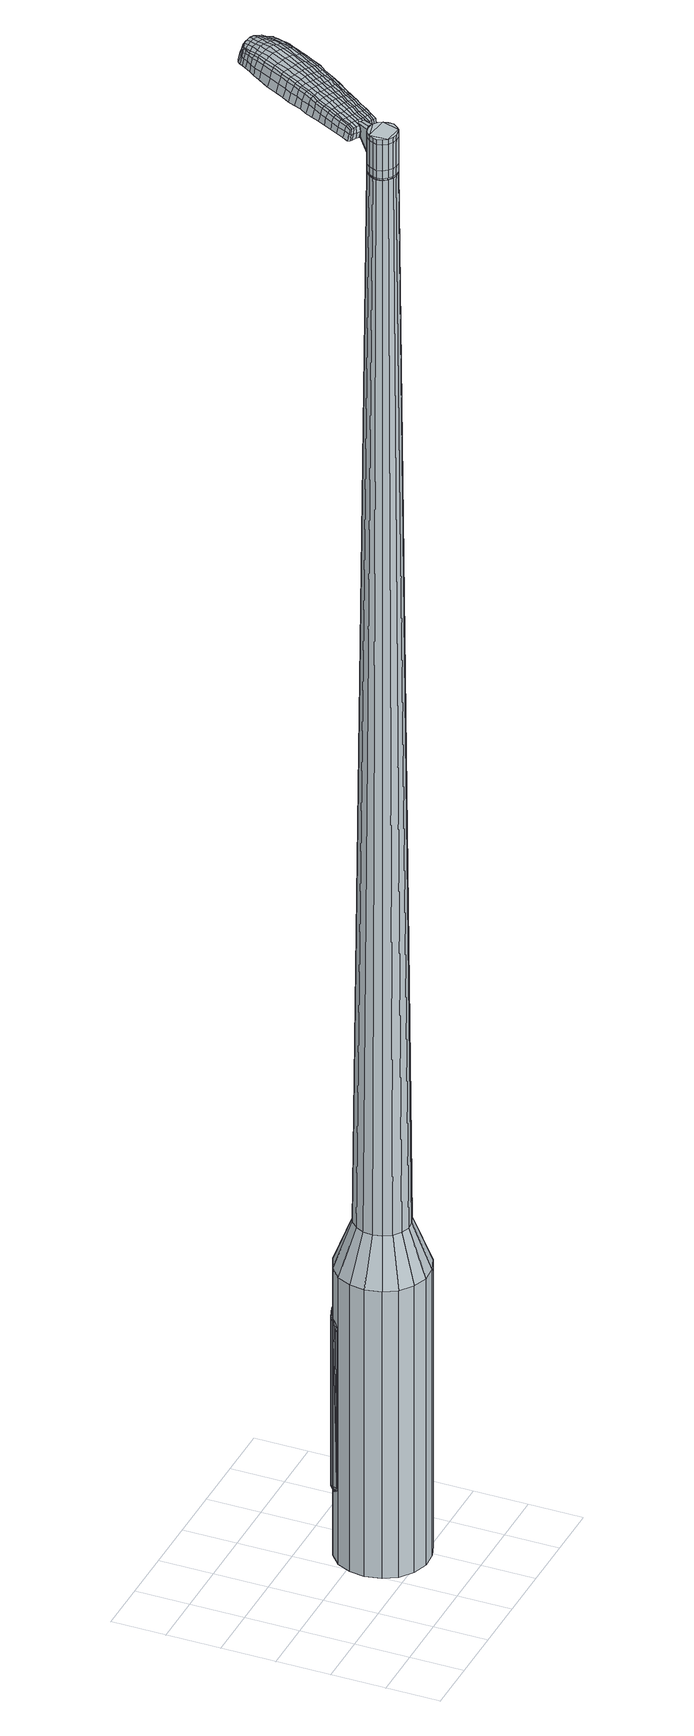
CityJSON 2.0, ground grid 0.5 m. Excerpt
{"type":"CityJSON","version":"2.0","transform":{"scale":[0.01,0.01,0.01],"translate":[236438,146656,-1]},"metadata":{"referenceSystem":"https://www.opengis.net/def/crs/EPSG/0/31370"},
"CityObjects":{
"object1":{"type":"GenericCityObject","attributes":{"cluster":499,"mean_distance_to_centroid":0.256,"new_centroid_x":236439.4,"new_centroid_y":146656.82,"mean_distance_to_camera":8.1,"H1":0.102,"H2":-6.66,"Z_final":111.94,"cluster2":-1,"proj_x":236445.22,"proj_y":146659.9,"id_line":33905,"bearing_l":152.08,"distance":6.59,"orientation":"right","G_obj":62.08},"geometry":[{"type":"MultiSurface","lod":"2","boundaries":[[[0,1,2,3]],[[1,4,5,2]],[[4,6,7,5]],[[6,8,9,7]],[[8,10,11,9]],[[10,12,13,11]],[[12,14,15,13]],[[14,16,17,15]],[[16,18,19,17]],[[18,20,21,19]],[[20,22,23,21]],[[22,24,25,23]],[[24,26,27,25]],[[26,28,29,27]],[[28,30,31,29]],[[30,32,33,31]],[[32,34,35,33]],[[34,0,3,35]],[[36,37,38,39]],[[38,40,41,42]],[[41,43,42]],[[42,44,45,46]],[[45,47,46]],[[46,48,49,50]],[[49,51,50]],[[42,46,50,38]],[[50,52,39,38]],[[53,36,39]],[[2,5,7,35]],[[7,9,11,15]],[[11,13,15]],[[15,17,19,23]],[[19,21,23]],[[23,25,27,31]],[[27,29,31]],[[15,23,31,7]],[[31,33,35,7]],[[3,2,35]],[[1,0,54,55]],[[0,34,56,54]],[[34,32,57,56]],[[32,30,58,57]],[[30,28,59,58]],[[28,26,60,59]],[[26,24,61,60]],[[24,22,62,61]],[[22,20,63,62]],[[20,18,64,63]],[[18,16,65,64]],[[16,14,66,65]],[[14,12,67,66]],[[12,10,68,67]],[[10,8,69,68]],[[8,6,70,69]],[[6,4,71,70]],[[4,1,55,71]],[[55,54,72,73]],[[54,56,74,72]],[[56,57,75,74]],[[57,58,76,75]],[[58,59,77,76]],[[59,60,78,77]],[[60,61,79,78]],[[61,62,80,79]],[[62,63,81,80]],[[63,64,82,81]],[[64,65,83,82]],[[65,66,84,83]],[[66,67,85,84]],[[67,68,86,85]],[[68,69,87,86]],[[69,70,88,87]],[[70,71,89,88]],[[71,55,73,89]],[[72,90,91,92]],[[93,94,90,72]],[[75,95,94,93]],[[96,97,95,75]],[[98,99,97,96]],[[100,101,99,98]],[[102,103,101,100]],[[104,105,103,102]],[[106,107,105,104]],[[108,109,107,106]],[[83,110,109,108]],[[111,112,110,83]],[[85,113,112,111]],[[86,114,113,85]],[[115,116,114,86]],[[88,117,116,115]],[[89,118,117,88]],[[92,91,118,89]],[[119,120,121,122]],[[123,119,122,124]],[[125,123,124,126]],[[127,125,126,128]],[[129,127,128,130]],[[131,129,130,132]],[[133,131,132,134]],[[135,133,134,136]],[[137,135,136,138]],[[139,137,138,140]],[[141,139,140,142]],[[143,141,142,144]],[[145,143,144,146]],[[147,145,146,148]],[[149,147,148,150]],[[151,149,150,152]],[[73,72,92]],[[74,93,72]],[[74,75,93]],[[76,96,75]],[[76,77,98,96]],[[77,78,100,98]],[[78,79,102,100]],[[79,80,104,102]],[[80,81,106,104]],[[81,82,108,106]],[[82,83,108]],[[84,111,83]],[[84,85,111]],[[87,115,86]],[[87,88,115]],[[73,92,89]],[[153,91,90]],[[153,118,91]],[[154,116,117]],[[154,114,116]],[[155,112,113]],[[155,110,112]],[[156,109,110]],[[156,157,107,109]],[[157,158,105,107]],[[158,159,103,105]],[[159,160,101,103]],[[160,161,99,101]],[[161,162,97,99]],[[162,95,97]],[[163,94,95]],[[163,90,94]],[[39,52,151,164]],[[153,90,165,152]],[[53,39,164,120]],[[90,163,121,165]],[[36,53,120,119]],[[163,95,122,121]],[[37,36,119,123]],[[95,162,124,122]],[[38,37,123,125]],[[162,161,126,124]],[[40,38,125,127]],[[161,160,128,126]],[[41,40,127,129]],[[160,159,130,128]],[[43,41,129,131]],[[159,158,132,130]],[[42,43,131,133]],[[158,157,134,132]],[[44,42,133,135]],[[157,156,136,134]],[[45,44,135,137]],[[156,110,138,136]],[[47,45,137,139]],[[110,155,140,138]],[[46,47,139,141]],[[155,113,142,140]],[[48,46,141,143]],[[113,114,144,142]],[[49,48,143,145]],[[114,154,146,144]],[[51,49,145,147]],[[154,117,148,146]],[[50,51,147,149]],[[117,118,150,148]],[[52,50,149,151]],[[118,153,152,150]],[[151,152,166,167]],[[152,165,168,166]],[[165,121,169,168]],[[121,120,170,169]],[[120,164,171,170]],[[164,151,167,171]],[[172,173,174,175]],[[176,172,175,177]],[[172,176,178,179]],[[173,172,179,180]],[[181,182,183,184]],[[185,181,184,186]],[[181,185,187,188]],[[182,181,188,189]],[[190,191,192,193]],[[194,190,193,195]],[[190,194,196,197]],[[191,190,197,198]],[[199,200,201,202]],[[203,199,202,204]],[[199,203,205,206]],[[200,199,206,207]],[[208,209,210,211]],[[212,208,211,213]],[[208,212,214,215]],[[209,208,215,216]],[[217,218,219,220]],[[221,217,220,222]],[[217,221,223,224]],[[218,217,224,225]],[[226,227,228,229]],[[218,226,229,219]],[[226,218,225,230]],[[227,226,230,231]],[[232,233,234,235]],[[227,232,235,228]],[[232,227,231,236]],[[233,232,236,237]],[[238,176,177,239]],[[233,238,239,234]],[[238,233,237,240]],[[176,238,240,178]],[[241,242,243,244]],[[245,241,244,246]],[[241,245,247,248]],[[242,241,248,249]],[[250,251,252,253]],[[242,250,253,243]],[[250,242,249,254]],[[251,250,254,255]],[[256,257,258,259]],[[251,256,259,252]],[[256,251,255,260]],[[257,256,260,261]],[[262,263,264,265]],[[257,262,265,258]],[[262,257,261,266]],[[263,262,266,267]],[[268,173,180,269]],[[263,268,269,264]],[[268,263,267,270]],[[173,268,270,174]],[[271,272,273,274]],[[275,271,274,276]],[[271,275,277,278]],[[272,271,278,279]],[[280,281,282,283]],[[272,280,283,273]],[[280,272,279,284]],[[281,280,284,285]],[[286,287,288,289]],[[281,286,289,282]],[[286,281,285,290]],[[287,286,290,291]],[[292,185,186,293]],[[287,292,293,288]],[[292,287,291,294]],[[185,292,294,187]],[[295,296,297,298]],[[299,295,298,300]],[[295,299,301,302]],[[296,295,302,303]],[[304,305,306,307]],[[296,304,307,297]],[[304,296,303,308]],[[305,304,308,309]],[[310,311,312,313]],[[305,310,313,306]],[[310,305,309,314]],[[311,310,314,315]],[[316,317,318,319]],[[311,316,319,312]],[[316,311,315,320]],[[317,316,320,321]],[[322,182,189,323]],[[317,322,323,318]],[[322,317,321,324]],[[182,322,324,183]],[[325,211,210,326]],[[327,325,326,328]],[[325,327,329,330]],[[211,325,330,213]],[[331,327,328,332]],[[333,331,332,334]],[[331,333,335,336]],[[327,331,336,329]],[[337,333,334,338]],[[339,337,338,340]],[[337,339,341,342]],[[333,337,342,335]],[[343,339,340,344]],[[345,343,344,346]],[[343,345,347,348]],[[339,343,348,341]],[[349,345,346,350]],[[200,349,350,201]],[[349,200,207,351]],[[345,349,351,347]],[[352,353,198,197]],[[354,352,197,196]],[[352,354,355,356]],[[353,352,356,357]],[[358,359,357,356]],[[360,358,356,355]],[[358,360,361,362]],[[359,358,362,363]],[[364,365,363,362]],[[366,364,362,361]],[[364,366,367,368]],[[365,364,368,369]],[[370,371,369,368]],[[372,370,368,367]],[[370,372,205,203]],[[371,370,203,204]],[[373,374,375,376]],[[275,373,376,277]],[[373,275,276,377]],[[374,373,377,378]],[[379,194,195,380]],[[374,379,380,375]],[[379,374,378,381]],[[194,379,381,196]],[[382,383,384,385]],[[221,382,385,223]],[[382,221,222,386]],[[383,382,386,387]],[[388,389,390,391]],[[383,388,391,384]],[[388,383,387,392]],[[389,388,392,393]],[[394,191,198,395]],[[389,394,395,390]],[[394,389,393,396]],[[191,394,396,192]],[[397,398,399,400]],[[179,397,400,180]],[[397,179,178,401]],[[398,397,401,402]],[[403,404,405,406]],[[398,403,406,399]],[[403,398,402,407]],[[404,403,407,408]],[[409,202,201,410]],[[404,409,410,405]],[[409,404,408,411]],[[202,409,411,204]],[[412,413,414,415]],[[184,412,415,186]],[[412,184,183,416]],[[413,412,416,417]],[[418,206,205,419]],[[413,418,419,414]],[[418,413,417,420]],[[206,418,420,207]],[[421,422,423,424]],[[299,421,424,301]],[[421,299,300,425]],[[422,421,425,426]],[[427,212,213,428]],[[422,427,428,423]],[[427,422,426,429]],[[212,427,429,214]],[[430,431,432,433]],[[245,430,433,247]],[[430,245,246,434]],[[431,430,434,435]],[[436,437,438,439]],[[431,436,439,432]],[[436,431,435,440]],[[437,436,440,441]],[[442,209,216,443]],[[437,442,443,438]],[[442,437,441,444]],[[209,442,444,210]],[[445,446,435,434]],[[244,445,434,246]],[[445,244,243,447]],[[446,445,447,448]],[[449,450,441,440]],[[446,449,440,435]],[[449,446,448,451]],[[450,449,451,452]],[[453,326,210,444]],[[450,453,444,441]],[[453,450,452,454]],[[326,453,454,328]],[[455,456,457,458]],[[302,455,458,303]],[[455,302,301,424]],[[456,455,424,423]],[[459,330,329,460]],[[456,459,460,457]],[[459,456,423,428]],[[330,459,428,213]],[[461,462,448,447]],[[253,461,447,243]],[[461,253,252,463]],[[462,461,463,464]],[[465,466,452,451]],[[462,465,451,448]],[[465,462,464,467]],[[466,465,467,468]],[[469,332,328,454]],[[466,469,454,452]],[[469,466,468,470]],[[332,469,470,334]],[[471,472,473,474]],[[308,471,474,309]],[[471,308,303,458]],[[472,471,458,457]],[[475,336,335,476]],[[472,475,476,473]],[[475,472,457,460]],[[336,475,460,329]],[[477,478,464,463]],[[259,477,463,252]],[[477,259,258,479]],[[478,477,479,480]],[[481,482,468,467]],[[478,481,467,464]],[[481,478,480,483]],[[482,481,483,484]],[[485,338,334,470]],[[482,485,470,468]],[[485,482,484,486]],[[338,485,486,340]],[[487,488,489,490]],[[314,487,490,315]],[[487,314,309,474]],[[488,487,474,473]],[[491,342,341,492]],[[488,491,492,489]],[[491,488,473,476]],[[342,491,476,335]],[[493,494,480,479]],[[265,493,479,258]],[[493,265,264,495]],[[494,493,495,496]],[[497,498,484,483]],[[494,497,483,480]],[[497,494,496,499]],[[498,497,499,500]],[[501,344,340,486]],[[498,501,486,484]],[[501,498,500,502]],[[344,501,502,346]],[[503,504,505,506]],[[320,503,506,321]],[[503,320,315,490]],[[504,503,490,489]],[[507,348,347,508]],[[504,507,508,505]],[[507,504,489,492]],[[348,507,492,341]],[[509,510,496,495]],[[269,509,495,264]],[[509,269,180,400]],[[510,509,400,399]],[[511,512,500,499]],[[510,511,499,496]],[[511,510,399,406]],[[512,511,406,405]],[[513,350,346,502]],[[512,513,502,500]],[[513,512,405,410]],[[350,513,410,201]],[[514,515,417,416]],[[324,514,416,183]],[[514,324,321,506]],[[515,514,506,505]],[[516,351,207,420]],[[515,516,420,417]],[[516,515,505,508]],[[351,516,508,347]],[[517,518,378,377]],[[274,517,377,276]],[[517,274,273,519]],[[518,517,519,520]],[[521,354,196,381]],[[518,521,381,378]],[[521,518,520,522]],[[354,521,522,355]],[[523,524,525,526]],[[224,523,526,225]],[[523,224,223,385]],[[524,523,385,384]],[[527,528,529,530]],[[524,527,530,525]],[[527,524,384,391]],[[528,527,391,390]],[[531,353,357,532]],[[528,531,532,529]],[[531,528,390,395]],[[353,531,395,198]],[[533,534,520,519]],[[283,533,519,273]],[[533,283,282,535]],[[534,533,535,536]],[[537,360,355,522]],[[534,537,522,520]],[[537,534,536,538]],[[360,537,538,361]],[[539,540,541,542]],[[230,539,542,231]],[[539,230,225,526]],[[540,539,526,525]],[[543,544,545,546]],[[540,543,546,541]],[[543,540,525,530]],[[544,543,530,529]],[[547,359,363,548]],[[544,547,548,545]],[[547,544,529,532]],[[359,547,532,357]],[[549,550,536,535]],[[289,549,535,282]],[[549,289,288,551]],[[550,549,551,552]],[[553,366,361,538]],[[550,553,538,536]],[[553,550,552,554]],[[366,553,554,367]],[[555,556,557,558]],[[236,555,558,237]],[[555,236,231,542]],[[556,555,542,541]],[[559,560,561,562]],[[556,559,562,557]],[[559,556,541,546]],[[560,559,546,545]],[[563,365,369,564]],[[560,563,564,561]],[[563,560,545,548]],[[365,563,548,363]],[[565,566,552,551]],[[293,565,551,288]],[[565,293,186,415]],[[566,565,415,414]],[[567,372,367,554]],[[566,567,554,552]],[[567,566,414,419]],[[372,567,419,205]],[[568,569,402,401]],[[240,568,401,178]],[[568,240,237,558]],[[569,568,558,557]],[[570,571,408,407]],[[569,570,407,402]],[[570,569,557,562]],[[571,570,562,561]],[[572,371,204,411]],[[571,572,411,408]],[[572,571,561,564]],[[371,572,564,369]],[[573,574,575,576]],[[576,575,577,578]],[[579,577,575,580]],[[580,575,574,581]],[[582,583,584,585]],[[585,584,586,587]],[[588,586,584,589]],[[589,584,583,590]],[[591,592,593,594]],[[594,593,595,596]],[[597,595,593,598]],[[598,593,592,599]],[[600,601,602,603]],[[603,602,604,605]],[[606,604,602,607]],[[607,602,601,608]],[[609,610,611,612]],[[612,611,613,614]],[[615,613,611,616]],[[616,611,610,617]],[[618,619,620,621]],[[621,620,622,623]],[[624,622,620,625]],[[625,620,619,626]],[[627,628,629,630]],[[630,629,619,618]],[[626,619,629,631]],[[631,629,628,632]],[[633,634,635,636]],[[636,635,628,627]],[[632,628,635,637]],[[637,635,634,638]],[[578,577,639,640]],[[640,639,634,633]],[[638,634,639,641]],[[641,639,577,579]],[[642,643,644,645]],[[645,644,646,647]],[[648,646,644,649]],[[649,644,643,650]],[[651,652,653,654]],[[654,653,643,642]],[[650,643,653,655]],[[655,653,652,656]],[[657,658,659,660]],[[660,659,652,651]],[[656,652,659,661]],[[661,659,658,662]],[[663,664,665,666]],[[666,665,658,657]],[[662,658,665,667]],[[667,665,664,668]],[[581,574,669,670]],[[670,669,664,663]],[[668,664,669,671]],[[671,669,574,573]],[[672,673,674,675]],[[675,674,676,677]],[[678,676,674,679]],[[679,674,673,680]],[[681,682,683,684]],[[684,683,673,672]],[[680,673,683,685]],[[685,683,682,686]],[[687,688,689,690]],[[690,689,682,681]],[[686,682,689,691]],[[691,689,688,692]],[[587,586,693,694]],[[694,693,688,687]],[[692,688,693,695]],[[695,693,586,588]],[[696,697,698,699]],[[699,698,700,701]],[[702,700,698,703]],[[703,698,697,704]],[[705,706,707,708]],[[708,707,697,696]],[[704,697,707,709]],[[709,707,706,710]],[[711,712,713,714]],[[714,713,706,705]],[[710,706,713,715]],[[715,713,712,716]],[[717,718,719,720]],[[720,719,712,711]],[[716,712,719,721]],[[721,719,718,722]],[[590,583,723,724]],[[724,723,718,717]],[[722,718,723,725]],[[725,723,583,582]],[[609,612,726,727]],[[727,726,728,729]],[[730,728,726,731]],[[731,726,612,614]],[[729,728,732,733]],[[733,732,734,735]],[[736,734,732,737]],[[737,732,728,730]],[[735,734,738,739]],[[739,738,740,741]],[[742,740,738,743]],[[743,738,734,736]],[[741,740,744,745]],[[745,744,746,747]],[[748,746,744,749]],[[749,744,740,742]],[[747,746,750,751]],[[751,750,601,600]],[[608,601,750,752]],[[752,750,746,748]],[[599,753,754,598]],[[598,754,755,597]],[[756,755,754,757]],[[757,754,753,758]],[[758,759,760,757]],[[757,760,761,756]],[[762,761,760,763]],[[763,760,759,764]],[[764,765,766,763]],[[763,766,767,762]],[[768,767,766,769]],[[769,766,765,770]],[[770,771,772,769]],[[769,772,773,768]],[[606,773,772,604]],[[604,772,771,605]],[[774,775,776,777]],[[777,776,676,678]],[[677,676,776,778]],[[778,776,775,779]],[[596,595,780,781]],[[781,780,775,774]],[[779,775,780,782]],[[782,780,595,597]],[[783,784,785,786]],[[786,785,622,624]],[[623,622,785,787]],[[787,785,784,788]],[[789,790,791,792]],[[792,791,784,783]],[[788,784,791,793]],[[793,791,790,794]],[[599,592,795,796]],[[796,795,790,789]],[[794,790,795,797]],[[797,795,592,591]],[[798,799,800,801]],[[801,800,580,581]],[[579,580,800,802]],[[802,800,799,803]],[[804,805,806,807]],[[807,806,799,798]],[[803,799,806,808]],[[808,806,805,809]],[[600,603,810,811]],[[811,810,805,804]],[[809,805,810,812]],[[812,810,603,605]],[[813,814,815,816]],[[816,815,585,587]],[[582,585,815,817]],[[817,815,814,818]],[[606,607,819,820]],[[820,819,814,813]],[[818,814,819,821]],[[821,819,607,608]],[[822,823,824,825]],[[825,824,700,702]],[[701,700,824,826]],[[826,824,823,827]],[[614,613,828,829]],[[829,828,823,822]],[[827,823,828,830]],[[830,828,613,615]],[[831,832,833,834]],[[834,833,646,648]],[[647,646,833,835]],[[835,833,832,836]],[[837,838,839,840]],[[840,839,832,831]],[[836,832,839,841]],[[841,839,838,842]],[[617,610,843,844]],[[844,843,838,837]],[[842,838,843,845]],[[845,843,610,609]],[[836,846,847,835]],[[835,847,645,647]],[[642,645,847,848]],[[848,847,846,849]],[[842,850,851,841]],[[841,851,846,836]],[[849,846,851,852]],[[852,851,850,853]],[[609,727,854,845]],[[845,854,850,842]],[[853,850,854,855]],[[855,854,727,729]],[[856,857,858,859]],[[859,858,703,704]],[[702,703,858,825]],[[825,858,857,822]],[[730,731,860,861]],[[861,860,857,856]],[[822,857,860,829]],[[829,860,731,614]],[[849,862,863,848]],[[848,863,654,642]],[[651,654,863,864]],[[864,863,862,865]],[[853,866,867,852]],[[852,867,862,849]],[[865,862,867,868]],[[868,867,866,869]],[[729,733,870,855]],[[855,870,866,853]],[[869,866,870,871]],[[871,870,733,735]],[[872,873,874,875]],[[875,874,709,710]],[[704,709,874,859]],[[859,874,873,856]],[[736,737,876,877]],[[877,876,873,872]],[[856,873,876,861]],[[861,876,737,730]],[[865,878,864]],[[864,878,660,651]],[[657,660,878,879]],[[879,878,880]],[[869,881,882,868]],[[868,882,878,865]],[[880,878,882,883]],[[883,882,881,884]],[[735,739,885,871]],[[871,885,881,869]],[[884,881,885,886]],[[886,885,739,741]],[[887,888,889,890]],[[890,889,715,716]],[[710,715,889,875]],[[875,889,888,872]],[[742,743,891,892]],[[892,891,888,887]],[[872,888,891,877]],[[877,891,743,736]],[[880,893,894,879]],[[879,894,666,657]],[[663,666,894,895]],[[895,894,893,896]],[[884,897,898,883]],[[883,898,893,880]],[[896,893,898,899]],[[899,898,897,900]],[[741,745,901,886]],[[886,901,897,884]],[[900,897,901,902]],[[902,901,745,747]],[[903,904,905,906]],[[906,905,721,722]],[[716,721,905,890]],[[890,905,904,887]],[[748,749,907,908]],[[908,907,904,903]],[[887,904,907,892]],[[892,907,749,742]],[[896,909,910,895]],[[895,910,670,663]],[[581,670,910,801]],[[801,910,909,798]],[[900,911,912,899]],[[899,912,909,896]],[[798,909,912,807]],[[807,912,911,804]],[[747,751,913,902]],[[902,913,911,900]],[[804,911,913,811]],[[811,913,751,600]],[[818,914,915,817]],[[817,915,725,582]],[[722,725,915,906]],[[906,915,914,903]],[[608,752,916,821]],[[821,916,914,818]],[[903,914,916,908]],[[908,916,752,748]],[[779,917,918,778]],[[778,918,675,677]],[[672,675,918,919]],[[919,918,917,920]],[[597,755,921,782]],[[782,921,917,779]],[[920,917,921,922]],[[922,921,755,756]],[[923,924,925,926]],[[926,925,625,626]],[[624,625,925,786]],[[786,925,924,783]],[[927,928,929,930]],[[930,929,924,923]],[[783,924,929,792]],[[792,929,928,789]],[[758,753,931,932]],[[932,931,928,927]],[[789,928,931,796]],[[796,931,753,599]],[[920,933,934,919]],[[919,934,684,672]],[[681,684,934,935]],[[935,934,933,936]],[[756,761,937,922]],[[922,937,933,920]],[[936,933,937,938]],[[938,937,761,762]],[[939,940,941,942]],[[942,941,631,632]],[[626,631,941,926]],[[926,941,940,923]],[[943,944,945,946]],[[946,945,940,939]],[[923,940,945,930]],[[930,945,944,927]],[[764,759,947,948]],[[948,947,944,943]],[[927,944,947,932]],[[932,947,759,758]],[[936,949,950,935]],[[935,950,690,681]],[[687,690,950,951]],[[951,950,949,952]],[[762,767,953,938]],[[938,953,949,936]],[[952,949,953,954]],[[954,953,767,768]],[[955,956,957,958]],[[958,957,637,638]],[[632,637,957,942]],[[942,957,956,939]],[[959,960,961,962]],[[962,961,956,955]],[[939,956,961,946]],[[946,961,960,943]],[[770,765,963,964]],[[964,963,960,959]],[[943,960,963,948]],[[948,963,765,764]],[[952,965,966,951]],[[951,966,694,687]],[[587,694,966,816]],[[816,966,965,813]],[[768,773,967,954]],[[954,967,965,952]],[[813,965,967,820]],[[820,967,773,606]],[[803,968,969,802]],[[802,969,641,579]],[[638,641,969,958]],[[958,969,968,955]],[[809,970,971,808]],[[808,971,968,803]],[[955,968,971,962]],[[962,971,970,959]],[[605,771,972,812]],[[812,972,970,809]],[[959,970,972,964]],[[964,972,771,770]],[[573,576,175,174]],[[576,578,177,175]],[[588,589,188,187]],[[589,590,189,188]],[[591,594,193,192]],[[594,596,195,193]],[[615,616,215,214]],[[616,617,216,215]],[[618,621,220,219]],[[621,623,222,220]],[[627,630,229,228]],[[630,618,219,229]],[[633,636,235,234]],[[636,627,228,235]],[[578,640,239,177]],[[640,633,234,239]],[[648,649,248,247]],[[649,650,249,248]],[[650,655,254,249]],[[655,656,255,254]],[[656,661,260,255]],[[661,662,261,260]],[[662,667,266,261]],[[667,668,267,266]],[[668,671,270,267]],[[671,573,174,270]],[[678,679,278,277]],[[679,680,279,278]],[[680,685,284,279]],[[685,686,285,284]],[[686,691,290,285]],[[691,692,291,290]],[[692,695,294,291]],[[695,588,187,294]],[[696,699,298,297]],[[699,701,300,298]],[[705,708,307,306]],[[708,696,297,307]],[[711,714,313,312]],[[714,705,306,313]],[[717,720,319,318]],[[720,711,312,319]],[[590,724,323,189]],[[724,717,318,323]],[[774,777,376,375]],[[777,678,277,376]],[[596,781,380,195]],[[781,774,375,380]],[[623,787,386,222]],[[787,788,387,386]],[[788,793,392,387]],[[793,794,393,392]],[[794,797,396,393]],[[797,591,192,396]],[[701,826,425,300]],[[826,827,426,425]],[[827,830,429,426]],[[830,615,214,429]],[[831,834,433,432]],[[834,648,247,433]],[[837,840,439,438]],[[840,831,432,439]],[[617,844,443,216]],[[844,837,438,443]],[[973,974,975,976]],[[977,978,976,975]],[[979,980,981,982]],[[983,984,985,986]],[[974,987,988,975]],[[989,977,975,988]],[[990,979,982,991]],[[992,993,984,983]],[[987,994,995,988]],[[995,996,989,988]],[[997,990,991,998]],[[999,993,992,1000]],[[994,1001,1002,995]],[[1002,1003,996,995]],[[1004,997,998,1005]],[[1006,999,1000,1007]],[[1008,1009,1010,1011]],[[1012,1013,1009,1008]],[[1012,1014,1015,1013]],[[1014,1016,1017,1015]],[[1018,1019,1020,1021]],[[1022,1023,1019,1018]],[[1024,1025,1023,1022]],[[1026,1027,1025,1024]],[[1021,1010,1009,1018]],[[1018,1009,1013,1022]],[[1013,1015,1024,1022]],[[1015,1017,1026,1024]],[[982,981,978,977]],[[991,982,977,989]],[[996,998,991,989]],[[1003,1005,998,996]],[[983,986,980,979]],[[992,983,979,990]],[[1000,992,990,997]],[[1007,1000,997,1004]],[[984,1008,1011,985]],[[993,1012,1008,984]],[[1014,1012,993,999]],[[1016,1014,999,1006]],[[1028,1029,1030,1031]],[[1030,1032,1033,1034]],[[1030,1034,1035,1036]],[[1030,1036,1031]],[[1037,1028,1031,1038]],[[1039,1038,1031,1040]],[[1041,1040,1031]],[[1042,1030,1029,1043]],[[1044,1042,1043,1045]],[[1046,1044,1045,1047]],[[1048,1046,1047,1049]],[[1050,1048,1049,1051]],[[1051,1052,1053,1054]],[[1051,1054,1055,1056]],[[1051,1056,1057,1058]],[[1057,1059,1060,1061]],[[1057,1061,1062,1063]],[[1057,1063,1058]],[[1051,1058,1050]],[[1064,1065,1029,1028]],[[1066,1067,1032,1030]],[[1068,1069,1041,1031]],[[1065,1070,1043,1029]],[[1071,1066,1030,1042]],[[1070,1072,1045,1043]],[[1073,1071,1042,1044]],[[1072,1074,1047,1045]],[[1075,1073,1044,1046]],[[1074,1076,1049,1047]],[[1077,1075,1046,1048]],[[1076,1078,1051,1049]],[[1079,1077,1048,1050]],[[1078,1080,1052,1051]],[[1081,1082,1059,1057]],[[1083,1079,1050,1058]],[[1053,1052,1080,1084]],[[1054,1053,1084,1085]],[[1055,1054,1085,1086]],[[1056,1055,1086,1087]],[[1057,1056,1087,1081]],[[1088,1064,1028,1037]],[[1089,1088,1037,1038]],[[1090,1089,1038,1039]],[[1091,1090,1039,1040]],[[1069,1091,1040,1041]],[[1033,1032,1067,1092]],[[1060,1059,1082,1093]],[[1034,1033,1092,1094]],[[1035,1034,1094,1095]],[[1036,1035,1095,1096]],[[1031,1036,1096,1068]],[[1061,1060,1093,1097]],[[1062,1061,1097,1098]],[[1063,1062,1098,1099]],[[1058,1063,1099,1083]]]}]}
},
"vertices":[
[159,122,384],[170,113,384],[170,113,96],[159,122,96],[178,100,384],[178,100,96],[181,86,384],[181,86,96],[179,71,384],[179,71,96],[172,58,384],[172,58,96],[161,48,384],[161,48,96],[148,43,384],[148,43,96],[133,42,384],[133,42,96],[119,47,384],[119,47,96],[107,56,384],[107,56,96],[100,68,384],[100,68,96],[97,83,384],[97,83,96],[99,97,384],[99,97,96],[105,110,384],[105,110,96],[116,120,384],[116,120,96],[130,126,384],[130,126,96],[145,126,384],[145,126,96],[136,97,1524],[132,96,1524],[128,92,1524],[145,96,1524],[126,88,1524],[125,84,1524],[129,75,1524],[126,79,1524],[133,72,1524],[137,71,1524],[146,73,1524],[142,71,1524],[149,76,1524],[152,80,1524],[151,89,1524],[152,85,1524],[149,93,1524],[141,98,1524],[151,106,429],[158,101,429],[142,109,429],[134,109,429],[125,106,429],[119,100,429],[115,92,429],[114,83,429],[116,75,429],[120,67,429],[127,62,429],[135,59,429],[144,60,429],[152,63,429],[159,69,429],[163,76,429],[164,85,429],[162,94,429],[145,96,1483],[149,93,1483],[141,98,1483],[136,97,1483],[132,96,1483],[128,92,1483],[126,88,1483],[125,84,1483],[126,79,1483],[129,75,1483],[133,72,1483],[137,71,1483],[142,71,1483],[146,73,1483],[149,76,1483],[152,80,1483],[152,85,1483],[151,89,1483],[145,96,1485],[148,93,1485],[148,93,1483],[141,97,1483],[141,97,1485],[136,97,1485],[132,95,1483],[132,95,1485],[129,92,1483],[129,92,1485],[127,88,1483],[127,88,1485],[126,84,1483],[126,84,1485],[127,79,1483],[127,79,1485],[129,76,1483],[129,76,1485],[133,73,1483],[133,73,1485],[137,71,1485],[142,72,1483],[142,72,1485],[146,73,1485],[149,76,1485],[151,80,1483],[151,80,1485],[152,85,1485],[151,89,1485],[136,97,1519],[141,98,1519],[141,98,1493],[136,97,1493],[132,96,1519],[132,96,1493],[128,92,1519],[128,92,1493],[126,88,1519],[126,88,1493],[125,84,1519],[125,84,1493],[126,79,1519],[126,79,1493],[129,75,1519],[129,75,1493],[133,72,1519],[133,72,1493],[137,71,1519],[137,71,1493],[142,71,1519],[142,71,1493],[146,73,1519],[146,73,1493],[149,76,1519],[149,76,1493],[152,80,1519],[152,80,1493],[152,85,1519],[152,85,1493],[151,89,1519],[151,89,1493],[149,93,1519],[149,93,1493],[149,93,1485],[152,80,1485],[142,71,1485],[133,72,1485],[129,75,1485],[126,79,1485],[125,84,1485],[126,88,1485],[128,92,1485],[132,96,1485],[141,98,1485],[145,96,1519],[145,96,1493],[157,111,1513],[157,111,1518],[154,113,1513],[151,114,1513],[151,114,1518],[154,113,1518],[206,169,1519],[202,163,1518],[204,163,1509],[208,169,1510],[210,176,1519],[212,177,1510],[208,176,1526],[204,169,1525],[200,163,1525],[172,187,1519],[169,181,1518],[170,179,1525],[173,186,1525],[176,195,1519],[177,193,1526],[175,197,1510],[171,189,1510],[168,183,1509],[222,244,1519],[225,242,1519],[225,243,1513],[222,245,1513],[218,245,1519],[218,246,1513],[217,243,1524],[221,242,1524],[224,241,1524],[187,178,1530],[184,172,1529],[187,170,1529],[190,177,1530],[191,186,1531],[194,185,1531],[188,188,1530],[184,180,1530],[181,173,1529],[150,107,1512],[152,106,1512],[152,107,1517],[150,108,1517],[147,108,1512],[148,109,1517],[147,109,1506],[150,108,1506],[152,106,1506],[232,222,1519],[231,219,1519],[233,219,1512],[234,222,1512],[233,224,1518],[235,224,1512],[232,224,1522],[231,222,1523],[230,219,1524],[229,214,1519],[227,209,1519],[229,209,1512],[231,215,1512],[228,215,1524],[226,209,1525],[225,204,1519],[221,197,1519],[223,197,1511],[227,204,1511],[223,204,1526],[220,197,1526],[216,187,1519],[218,187,1510],[214,187,1526],[168,106,1513],[172,112,1513],[170,112,1518],[166,106,1517],[164,101,1512],[164,102,1516],[166,101,1506],[169,106,1507],[173,113,1507],[175,119,1514],[179,125,1515],[178,125,1520],[174,119,1519],[177,119,1507],[181,125,1507],[183,131,1515],[187,138,1516],[186,138,1522],[182,131,1521],[185,132,1508],[189,138,1508],[191,144,1517],[195,150,1517],[193,150,1524],[189,144,1523],[193,144,1508],[197,151,1509],[199,157,1518],[197,156,1524],[201,157,1509],[201,239,1519],[199,237,1519],[200,236,1524],[202,239,1523],[203,241,1518],[203,240,1522],[202,243,1512],[200,241,1512],[199,238,1512],[197,233,1519],[193,228,1519],[194,227,1525],[198,232,1524],[196,234,1512],[193,229,1512],[190,223,1519],[187,216,1519],[187,214,1526],[191,221,1526],[190,224,1511],[186,217,1511],[181,205,1519],[182,204,1526],[180,207,1510],[141,120,1513],[144,127,1513],[143,128,1507],[140,121,1507],[139,115,1512],[138,116,1506],[140,115,1516],[142,119,1517],[145,126,1518],[147,134,1514],[150,141,1515],[150,142,1507],[147,135,1507],[148,133,1519],[151,139,1520],[153,147,1515],[157,154,1516],[156,156,1508],[153,149,1508],[154,146,1521],[157,153,1522],[160,161,1517],[163,168,1517],[162,169,1509],[159,163,1508],[160,159,1523],[164,166,1524],[166,174,1518],[165,176,1509],[167,173,1524],[153,113,1519],[155,111,1519],[156,119,1520],[158,118,1520],[154,121,1520],[150,114,1519],[160,126,1522],[162,125,1522],[163,132,1523],[166,131,1523],[160,134,1523],[157,127,1521],[167,139,1524],[169,138,1524],[170,146,1525],[173,144,1525],[167,147,1525],[164,141,1524],[173,152,1526],[176,151,1526],[177,159,1527],[180,157,1527],[174,160,1527],[170,154,1526],[180,165,1528],[183,164,1528],[177,167,1528],[220,240,1527],[223,238,1527],[216,241,1526],[214,237,1527],[217,236,1528],[221,234,1528],[214,230,1529],[218,228,1529],[211,231,1528],[207,225,1530],[211,224,1530],[214,222,1530],[208,217,1531],[211,215,1531],[204,219,1530],[200,211,1531],[203,209,1531],[207,207,1531],[197,198,1531],[201,196,1531],[194,199,1531],[205,243,1518],[208,244,1519],[207,245,1513],[204,244,1513],[205,241,1523],[207,242,1523],[212,244,1519],[213,245,1513],[212,243,1524],[233,227,1518],[233,229,1518],[232,228,1523],[232,226,1523],[234,227,1513],[234,230,1513],[232,233,1519],[230,236,1519],[229,235,1524],[231,232,1523],[233,233,1513],[231,237,1513],[228,240,1519],[227,238,1524],[228,240,1513],[203,169,1528],[201,170,1528],[197,164,1528],[199,163,1527],[207,177,1528],[205,178,1529],[199,172,1529],[196,173,1530],[192,167,1529],[195,166,1528],[203,180,1529],[200,181,1530],[193,175,1530],[189,169,1529],[197,183,1531],[174,185,1528],[176,184,1529],[180,192,1529],[178,193,1528],[171,178,1527],[173,177,1528],[180,182,1529],[184,190,1530],[177,175,1528],[139,113,1512],[141,112,1512],[142,112,1517],[140,113,1517],[139,114,1506],[140,113,1506],[144,110,1512],[145,111,1517],[144,111,1506],[162,100,1512],[161,101,1512],[162,101,1506],[164,100,1506],[163,101,1517],[161,102,1517],[159,102,1512],[157,103,1512],[157,104,1506],[160,102,1506],[159,103,1517],[157,104,1517],[154,104,1512],[155,105,1506],[155,106,1517],[165,106,1519],[164,107,1519],[169,112,1520],[167,113,1520],[162,108,1519],[159,109,1519],[165,114,1520],[163,116,1520],[157,110,1519],[161,117,1520],[143,118,1519],[144,117,1519],[147,124,1520],[146,125,1520],[147,116,1519],[150,122,1520],[173,119,1521],[171,120,1521],[177,125,1522],[175,126,1522],[169,121,1521],[167,122,1521],[173,127,1522],[170,129,1523],[164,123,1522],[168,130,1523],[149,132,1521],[151,131,1521],[154,137,1522],[152,138,1522],[154,129,1521],[157,136,1522],[180,132,1523],[179,133,1523],[184,138,1524],[182,139,1524],[177,134,1523],[174,135,1524],[180,140,1525],[178,141,1525],[172,136,1524],[175,143,1525],[155,145,1523],[157,144,1523],[160,151,1524],[158,152,1524],[160,142,1524],[164,149,1525],[188,144,1525],[186,145,1525],[192,151,1526],[190,152,1526],[184,147,1526],[181,148,1526],[188,153,1527],[185,154,1527],[179,149,1526],[182,156,1527],[162,158,1525],[164,157,1525],[167,164,1526],[165,165,1526],[167,156,1526],[170,162,1527],[195,157,1527],[194,158,1527],[191,159,1527],[189,161,1528],[186,162,1528],[168,172,1527],[170,171,1527],[173,169,1528],[204,239,1525],[206,240,1525],[202,236,1526],[204,237,1526],[211,241,1526],[209,237,1527],[231,224,1525],[230,226,1525],[229,223,1526],[229,221,1525],[229,229,1525],[228,233,1526],[226,229,1527],[228,226,1526],[226,236,1526],[224,232,1527],[199,232,1526],[201,232,1527],[196,226,1527],[198,226,1528],[206,232,1528],[202,226,1529],[227,216,1526],[227,218,1527],[224,212,1528],[225,210,1527],[225,221,1527],[223,224,1528],[220,217,1529],[222,215,1528],[221,226,1528],[217,220,1530],[193,221,1528],[195,221,1529],[189,214,1528],[191,213,1529],[199,220,1529],[195,212,1530],[222,205,1528],[221,206,1528],[217,199,1529],[218,198,1528],[219,209,1529],[217,211,1530],[213,203,1530],[215,201,1530],[214,213,1530],[210,205,1531],[183,203,1529],[186,203,1529],[189,201,1530],[213,187,1528],[211,189,1529],[209,190,1530],[206,192,1530],[204,194,1531],[203,164,1509],[201,164,1518],[204,170,1518],[206,170,1509],[208,177,1519],[210,178,1510],[207,177,1525],[202,170,1525],[199,164,1525],[172,178,1525],[171,180,1518],[174,186,1518],[175,185,1525],[178,194,1519],[178,193,1525],[177,196,1510],[173,188,1509],[170,182,1509],[224,241,1513],[224,240,1519],[221,242,1519],[221,243,1513],[217,243,1519],[218,243,1513],[217,241,1524],[220,240,1524],[223,239,1524],[187,171,1528],[184,172,1528],[187,179,1529],[190,177,1529],[192,187,1529],[194,185,1529],[188,188,1529],[184,180,1529],[181,174,1528],[153,108,1516],[153,108,1512],[151,109,1512],[151,110,1516],[148,110,1512],[149,111,1516],[148,111,1506],[151,110,1506],[153,108,1506],[231,220,1512],[229,219,1519],[230,222,1518],[232,223,1512],[231,224,1518],[232,224,1512],[230,224,1522],[229,223,1523],[228,220,1523],[227,210,1512],[225,210,1519],[228,215,1519],[229,215,1512],[226,215,1524],[224,210,1525],[221,198,1511],[219,198,1519],[223,205,1519],[225,205,1511],[221,205,1525],[218,198,1526],[214,188,1519],[216,188,1510],[212,188,1526],[169,113,1518],[170,113,1513],[166,107,1513],[165,107,1517],[163,103,1512],[163,104,1515],[164,103,1506],[167,107,1506],[171,114,1507],[176,126,1520],[178,126,1514],[174,120,1514],[172,120,1519],[175,120,1507],[179,126,1507],[184,139,1522],[186,139,1516],[182,132,1515],[180,132,1521],[183,133,1508],[187,139,1508],[191,151,1523],[193,151,1517],[189,145,1516],[188,145,1522],[191,146,1508],[195,152,1508],[197,158,1517],[195,158,1524],[199,158,1509],[202,234,1523],[201,235,1519],[203,238,1518],[204,237,1523],[204,240,1518],[204,239,1522],[203,241,1512],[202,239,1512],[200,237,1512],[196,225,1525],[195,227,1519],[198,231,1519],[199,230,1524],[197,233,1512],[194,228,1512],[189,213,1526],[188,215,1519],[192,222,1519],[193,220,1525],[191,223,1511],[188,216,1511],[183,205,1519],[184,203,1526],[182,206,1510],[145,128,1507],[146,126,1513],[143,119,1513],[142,121,1506],[141,115,1512],[140,116,1506],[142,115,1515],[143,119,1517],[147,125,1518],[151,141,1507],[152,140,1514],[149,133,1514],[148,135,1507],[150,132,1519],[153,139,1520],[158,155,1508],[158,153,1516],[155,147,1515],[155,148,1508],[156,145,1521],[159,152,1522],[164,169,1508],[165,167,1517],[161,160,1516],[161,162,1508],[162,159,1522],[165,165,1523],[168,173,1517],[167,175,1509],[168,172,1524],[153,114,1518],[155,112,1518],[156,120,1519],[159,119,1519],[154,121,1519],[151,115,1518],[160,126,1520],[162,125,1520],[163,133,1521],[166,132,1521],[161,134,1521],[157,128,1520],[167,140,1523],[169,138,1523],[170,146,1524],[173,145,1524],[168,148,1524],[164,141,1523],[174,153,1525],[176,151,1525],[177,159,1526],[180,158,1526],[174,161,1526],[171,154,1525],[181,166,1527],[183,164,1527],[178,167,1527],[222,237,1526],[219,238,1526],[216,239,1525],[214,236,1526],[217,235,1526],[220,233,1526],[217,228,1528],[214,229,1528],[211,231,1527],[207,224,1528],[211,223,1529],[214,221,1529],[211,215,1530],[208,217,1530],[204,218,1529],[200,210,1530],[203,209,1530],[206,207,1530],[200,196,1530],[198,198,1530],[194,199,1530],[208,243,1513],[208,242,1518],[205,241,1518],[205,242,1512],[206,239,1523],[208,240,1523],[213,242,1519],[212,243,1513],[212,241,1523],[230,228,1523],[231,229,1518],[231,226,1518],[230,226,1523],[232,226,1512],[232,229,1512],[228,234,1523],[228,235,1519],[230,232,1519],[229,231,1523],[231,232,1513],[229,236,1513],[226,238,1519],[226,237,1524],[227,239,1513],[197,165,1527],[200,171,1527],[201,170,1527],[198,164,1526],[206,178,1527],[205,178,1528],[192,168,1528],[196,174,1528],[198,172,1528],[195,166,1527],[203,180,1528],[200,182,1529],[193,176,1529],[189,169,1528],[197,183,1529],[181,191,1528],[177,184,1527],[175,184,1527],[179,192,1527],[172,178,1526],[174,177,1527],[180,182,1528],[184,190,1528],[177,176,1527],[143,114,1516],[142,114,1512],[141,114,1512],[142,114,1516],[140,115,1506],[142,115,1506],[145,112,1512],[146,113,1516],[145,113,1506],[163,103,1506],[162,103,1512],[163,102,1512],[164,102,1506],[163,103,1516],[162,104,1516],[158,106,1506],[158,105,1512],[160,104,1512],[161,104,1506],[160,105,1516],[158,106,1516],[155,106,1512],[156,107,1506],[156,107,1516],[164,108,1518],[165,107,1518],[168,113,1519],[168,114,1519],[160,110,1518],[162,109,1518],[166,115,1519],[163,116,1519],[158,111,1518],[161,117,1519],[148,124,1519],[145,118,1518],[144,118,1518],[147,125,1519],[148,117,1518],[151,123,1519],[171,120,1520],[172,120,1520],[176,126,1521],[175,127,1521],[167,123,1520],[169,121,1520],[173,128,1521],[171,129,1521],[165,124,1520],[168,130,1521],[154,138,1521],[151,131,1520],[150,132,1520],[153,138,1521],[154,130,1520],[157,136,1521],[179,133,1522],[183,139,1523],[182,140,1523],[174,136,1522],[177,134,1522],[180,141,1523],[178,142,1524],[172,137,1523],[175,143,1524],[161,151,1523],[158,144,1522],[157,145,1522],[160,152,1523],[161,143,1522],[164,149,1523],[186,146,1524],[187,145,1524],[191,152,1525],[190,152,1525],[181,149,1525],[184,147,1524],[188,154,1525],[185,155,1526],[179,150,1525],[182,156,1526],[167,164,1525],[164,158,1524],[163,158,1524],[166,165,1525],[167,156,1524],[171,163,1525],[193,159,1526],[194,158,1526],[189,161,1527],[191,160,1526],[186,163,1527],[171,171,1526],[169,171,1526],[174,169,1526],[207,238,1524],[205,238,1524],[203,235,1525],[205,236,1525],[211,239,1525],[209,236,1525],[228,223,1525],[229,226,1524],[229,224,1524],[228,221,1525],[225,229,1526],[227,232,1525],[228,229,1524],[227,226,1525],[225,235,1525],[223,231,1526],[202,231,1526],[200,230,1526],[197,225,1526],[199,226,1527],[206,231,1526],[203,225,1527],[223,212,1527],[225,218,1526],[226,216,1526],[223,211,1526],[219,217,1528],[222,223,1527],[224,221,1526],[221,215,1527],[220,226,1527],[217,219,1528],[196,220,1527],[194,220,1527],[190,213,1527],[192,213,1528],[200,219,1528],[196,212,1529],[216,199,1528],[220,207,1527],[221,205,1527],[217,198,1527],[212,203,1529],[216,211,1529],[218,209,1528],[214,201,1528],[213,213,1529],[209,206,1530],[186,202,1528],[185,203,1528],[190,201,1529],[211,189,1528],[211,188,1528],[206,193,1529],[209,191,1529],[203,194,1530],[164,103,1508],[158,106,1508],[174,134,1509],[181,130,1509],[185,153,1510],[193,149,1510],[204,187,1512],[213,183,1512],[204,167,1511],[196,171,1511],[213,203,1513],[219,215,1514],[227,211,1514],[221,199,1513],[152,109,1508],[168,138,1509],[178,157,1510],[196,192,1512],[188,176,1511],[205,208,1513],[211,219,1514],[146,112,1508],[161,141,1509],[170,161,1510],[188,196,1512],[179,180,1511],[203,224,1514],[196,212,1513],[140,115,1508],[154,145,1509],[162,165,1510],[180,200,1512],[171,184,1511],[195,228,1514],[188,216,1513],[225,227,1514],[226,232,1514],[232,229,1514],[232,223,1514],[217,231,1514],[219,236,1514],[210,235,1514],[213,239,1514],[202,239,1514],[207,242,1514],[225,238,1515],[224,242,1515],[225,241,1515],[229,236,1515],[222,240,1515],[223,242,1515],[218,242,1515],[222,243,1515],[214,244,1515],[221,243,1515],[113,119,334],[117,122,334],[117,122,165],[106,112,171],[113,119,165],[111,117,165],[108,115,166],[107,113,167],[106,113,169],[111,117,334],[108,115,333],[107,113,332],[106,113,331],[106,112,328],[130,127,165],[130,127,334],[145,127,165],[145,127,334],[159,123,165],[159,123,334],[171,114,165],[171,114,334],[179,101,165],[179,101,334],[180,97,334],[181,93,334],[182,90,333],[182,88,332],[183,87,331],[183,87,328],[180,97,165],[183,87,171],[183,87,169],[182,88,167],[182,90,166],[181,93,165],[115,117,334],[118,119,334],[118,119,165],[115,117,165],[108,110,171],[108,110,328],[131,124,334],[131,124,165],[145,125,334],[145,125,165],[158,120,334],[158,120,165],[169,112,334],[169,112,165],[177,100,334],[177,100,165],[178,96,334],[180,86,328],[180,86,171],[178,96,165],[178,93,334],[179,90,333],[180,88,332],[180,87,331],[113,115,334],[110,113,333],[109,111,332],[108,110,331],[113,115,165],[180,87,169],[110,113,166],[109,111,167],[108,110,169],[180,88,167],[179,90,166],[178,93,165]
]}
